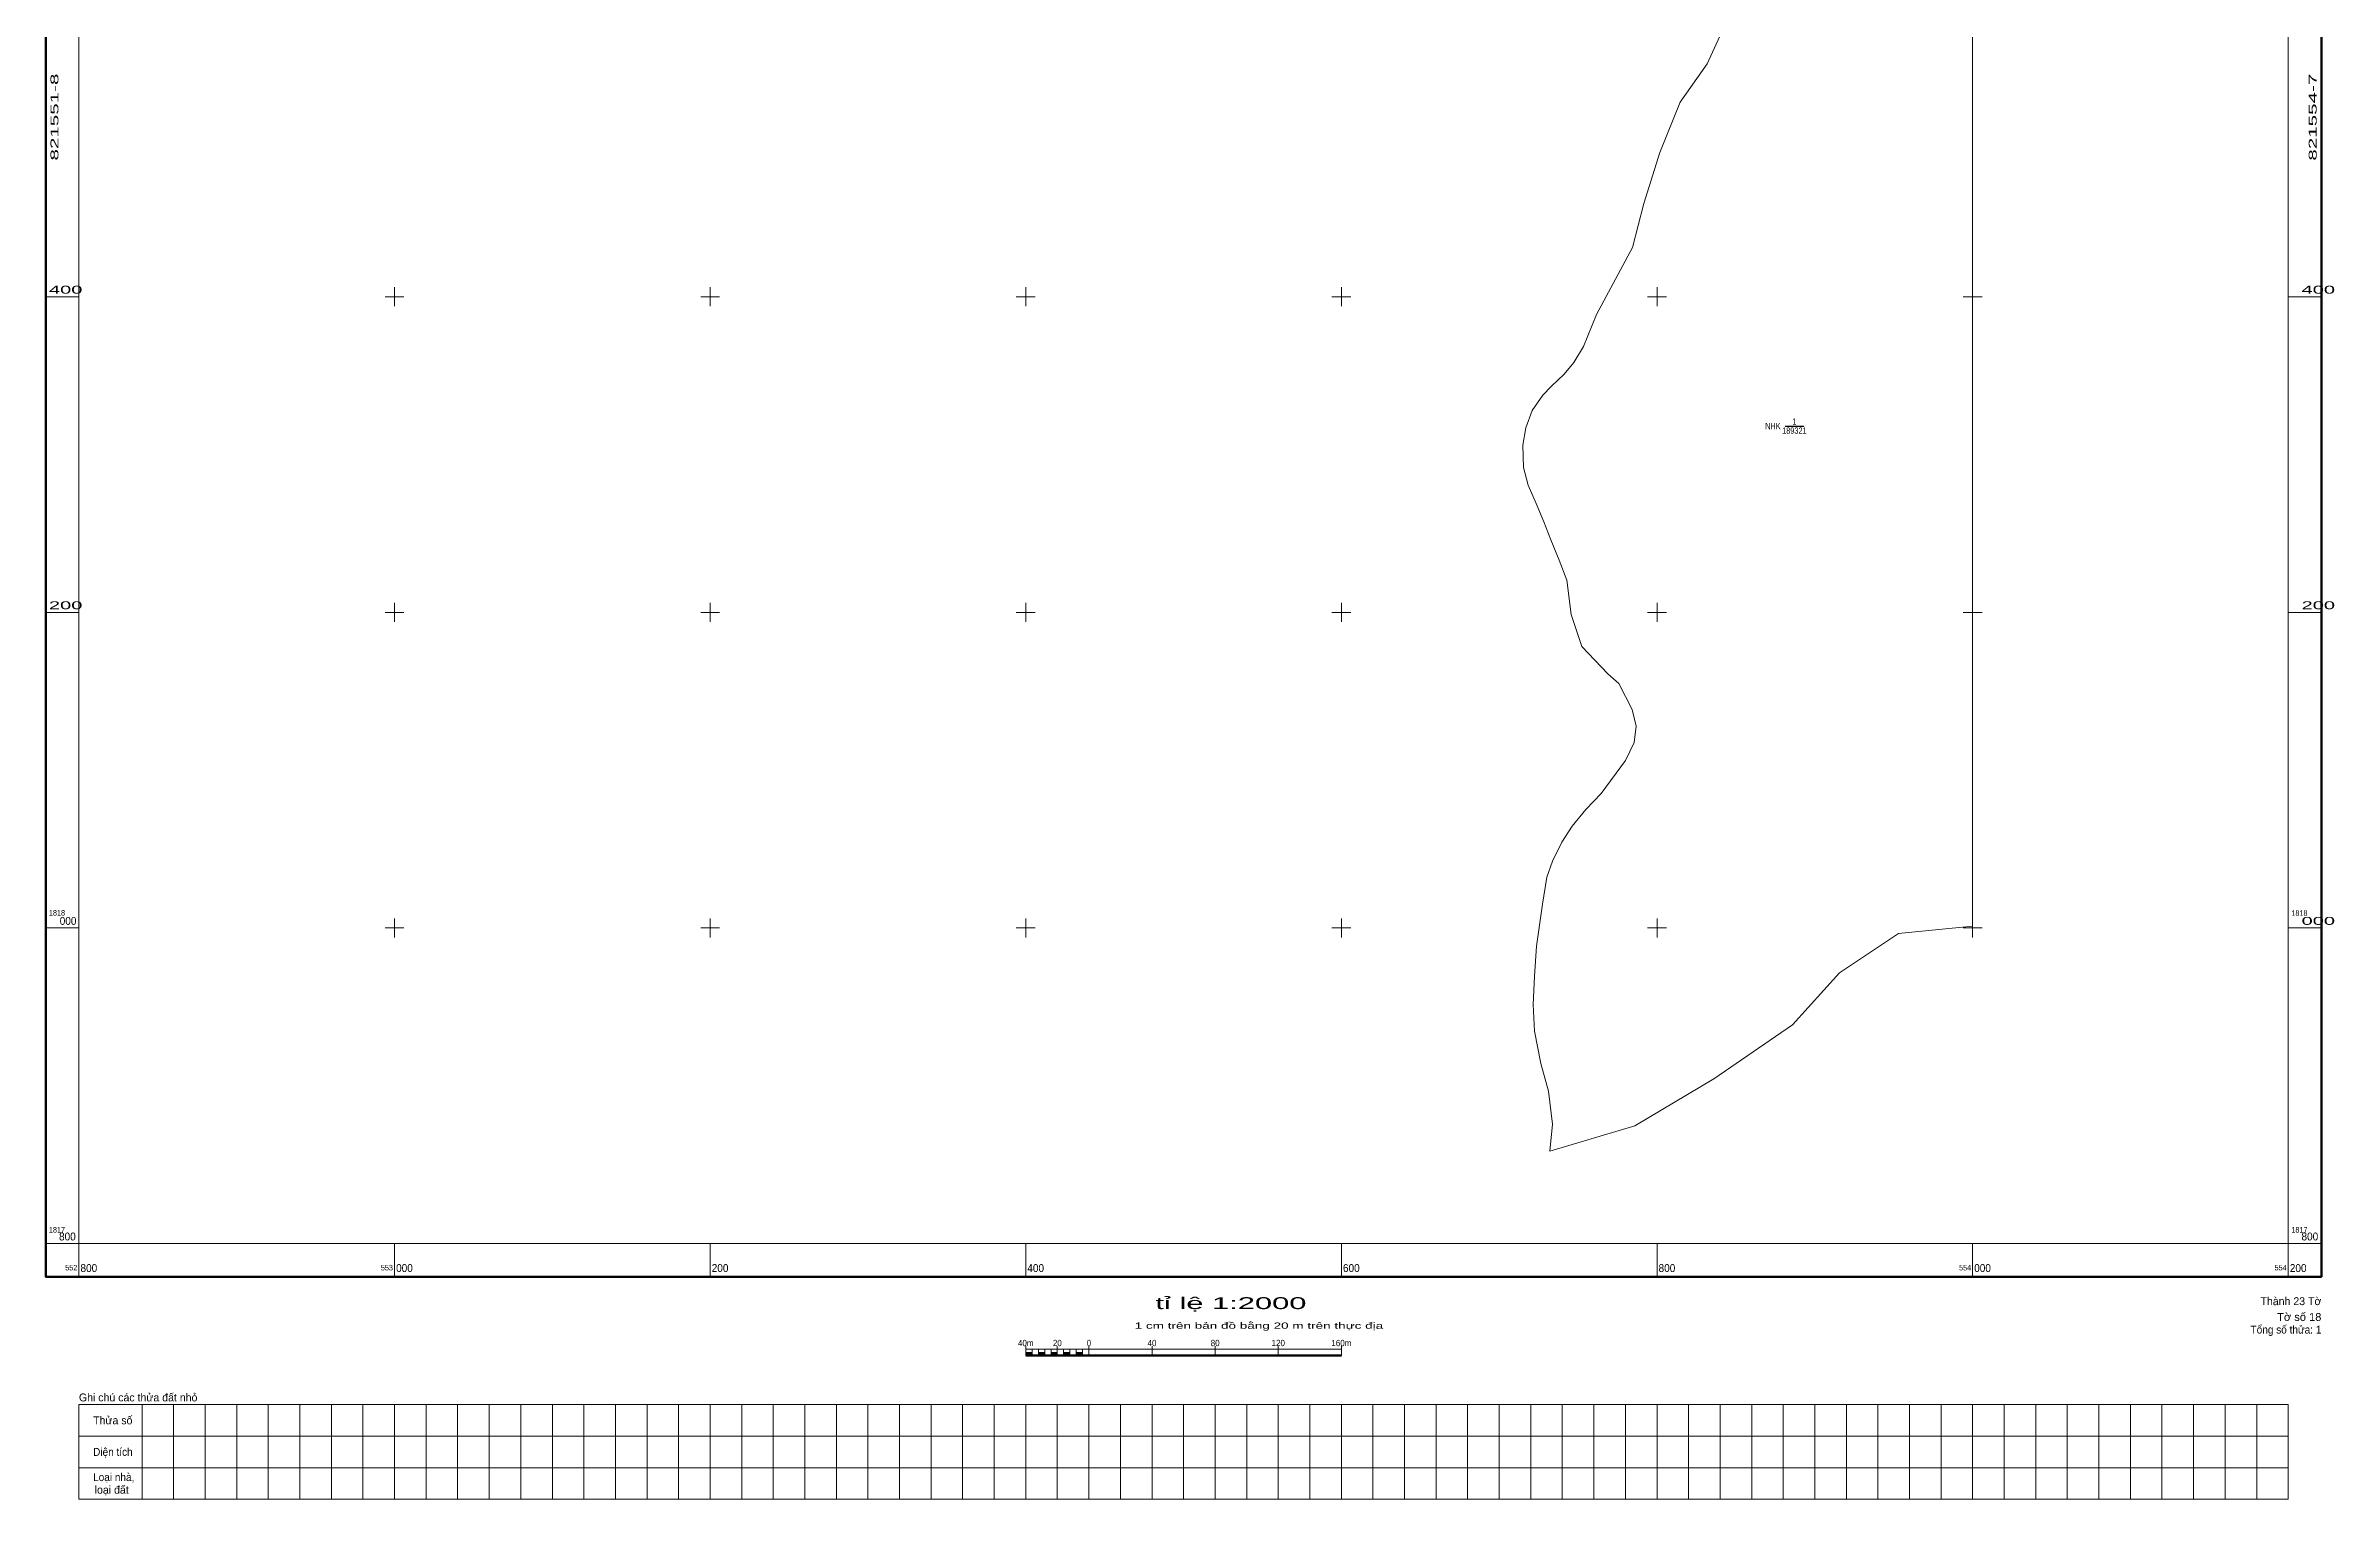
# Model space of a CAD drawing. Header units: metres. Extents: x 552779 to 554238, y 1817638 to 1819457.
# Drawn here: x 552779 to 554229, y 1817638 to 1818559 of the extents above; entities that cross this region are included whole.
import ezdxf
from ezdxf.enums import TextEntityAlignment as Align

# ---------------------------------------------------------------- set-up
doc = ezdxf.new("R2010")
doc.units = ezdxf.units.M
doc.header["$LTSCALE"] = 2
for name, color, linetype, lineweight in [('10', 7, 'Continuous', 13), ('13', 7, 'Continuous', 25), ('63', 7, 'Continuous', 13)]:
    doc.layers.add(name, color=color, linetype=linetype, lineweight=lineweight)

msp = doc.modelspace()

# ---------------------------------------------------------------- hatches: boundary and pattern name
at = {"layer": '63'}
for points in [[(553400, 1817729), (553400, 1817731), (553404, 1817731), (553404, 1817729)], [(553408, 1817729), (553408, 1817731), (553412, 1817731), (553412, 1817729)], [(553416, 1817729), (553416, 1817731), (553420, 1817731), (553420, 1817729)], [(553424, 1817729), (553424, 1817731), (553428, 1817731), (553428, 1817729)], [(553432, 1817729), (553432, 1817731), (553436, 1817731), (553436, 1817729)]]:
    msp.add_hatch(color=256, dxfattribs=at).paths.add_polyline_path(points)

# ---------------------------------------------------------------- linework, layer by layer
at = {"layer": '10'}
msp.add_lwpolyline([(553842.12, 1818570.31), (553831.79, 1818547.55), (553814.76, 1818523.43), (553801.81, 1818491.44), (553791.67, 1818459.22), (553784.57, 1818431.27), (553761.65, 1818388.68), (553753.48, 1818368.41), (553747.35, 1818358.27), (553741.08, 1818350.97), (553733.14, 1818343.28), (553727.71, 1818337.69), (553720.98, 1818327.87), (553716.83, 1818317.01), (553714.99, 1818306.04), (553715.33, 1818291.82), (553718.37, 1818280.57), (553723.43, 1818269.09), (553728.25, 1818257.29), (553732.62, 1818246.01), (553738.05, 1818233.05), (553742.95, 1818220.5), (553745.51, 1818198.74), (553752.47, 1818178.44), (553768.88, 1818161.07), (553775.77, 1818155.01), (553784.17, 1818138.51), (553786.72, 1818127.96), (553785.52, 1818117.53), (553780.14, 1818106.05), (553764.54, 1818085.22), (553754.88, 1818075.1), (553746.31, 1818064.46), (553739.65, 1818054.32), (553733.86, 1818042.32), (553730.28, 1818032.26), (553727.41, 1818015.11), (553723.73, 1817988.56), (553722.34, 1817969.4), (553721.56, 1817951.45), (553722.33, 1817934.61), (553726.34, 1817914.03), (553731.3, 1817896.56), (553733.68, 1817875.61), (553732.13, 1817858.59), (553786.03, 1817874.65), (553835.98, 1817904.33), (553885.93, 1817938.7), (553915.58, 1817971.5), (553953.04, 1817996.5), (554000, 1818001.1), (554000, 1819000)], dxfattribs=at)
at = {"layer": '13'}
msp.add_line((553881.13, 1818318.08), (553892.94, 1818318.08), dxfattribs=at)
at = {"layer": '63'}
for p, q in [((552800, 1818400), (552779, 1818400)), ((552994, 1818400), (553006, 1818400)), ((553000, 1818394), (553000, 1818406)), ((553194, 1818400), (553206, 1818400)), ((553200, 1818394), (553200, 1818406)), ((553394, 1818400), (553406, 1818400)), ((553400, 1818394), (553400, 1818406)), ((553594, 1818400), (553606, 1818400)), ((553600, 1818394), (553600, 1818406)), ((553794, 1818400), (553806, 1818400)), ((553800, 1818394), (553800, 1818406)), ((553994, 1818400), (554006, 1818400)), ((554000, 1818394), (554000, 1818406)), ((554200, 1818400), (554221, 1818400)), ((553000, 1818194), (553000, 1818206)), ((553200, 1818194), (553200, 1818206)), ((553400, 1818194), (553400, 1818206)), ((553600, 1818194), (553600, 1818206)), ((553800, 1818194), (553800, 1818206)), ((554000, 1818194), (554000, 1818206)), ((552800, 1818200), (552779, 1818200)), ((552994, 1818200), (553006, 1818200)), ((553194, 1818200), (553206, 1818200)), ((553394, 1818200), (553406, 1818200)), ((553594, 1818200), (553606, 1818200)), ((553794, 1818200), (553806, 1818200)), ((553994, 1818200), (554006, 1818200)), ((554200, 1818200), (554221, 1818200)), ((553000, 1817994), (553000, 1818006)), ((553200, 1817994), (553200, 1818006)), ((553400, 1817994), (553400, 1818006)), ((553600, 1817994), (553600, 1818006)), ((553800, 1817994), (553800, 1818006)), ((554000, 1817994), (554000, 1818006)), ((552800, 1818000), (552779, 1818000)), ((552994, 1818000), (553006, 1818000)), ((553194, 1818000), (553206, 1818000)), ((553394, 1818000), (553406, 1818000)), ((553594, 1818000), (553606, 1818000)), ((553794, 1818000), (553806, 1818000)), ((553994, 1818000), (554006, 1818000)), ((554200, 1818000), (554221, 1818000)), ((552800, 1817800), (552779, 1817800)), ((552800, 1817800), (552800, 1817779)), ((553000, 1817800), (553000, 1817779)), ((553200, 1817800), (553200, 1817779)), ((553400, 1817800), (553400, 1817779)), ((553600, 1817800), (553600, 1817779)), ((553800, 1817800), (553800, 1817779)), ((554000, 1817800), (554000, 1817779)), ((554200, 1817800), (554200, 1817779)), ((554200, 1817800), (554221, 1817800)), ((553400, 1817729), (553400, 1817735)), ((553400, 1817733), (553600, 1817733)), ((553404, 1817729), (553404, 1817733)), ((553408, 1817729), (553408, 1817733)), ((553412, 1817729), (553412, 1817733)), ((553416, 1817729), (553416, 1817733)), ((553420, 1817729), (553420, 1817735)), ((553420, 1817729), (553420, 1817733)), ((553424, 1817729), (553424, 1817733)), ((553428, 1817729), (553428, 1817733)), ((553432, 1817729), (553432, 1817733)), ((553436, 1817729), (553436, 1817733)), ((553440, 1817729), (553440, 1817735)), ((553480, 1817729), (553480, 1817735)), ((553520, 1817729), (553520, 1817735)), ((553560, 1817729), (553560, 1817735)), ((553600, 1817729), (553600, 1817735)), ((552840, 1817698), (552840, 1817638)), ((552860, 1817698), (552860, 1817638)), ((552880, 1817698), (552880, 1817638)), ((552900, 1817698), (552900, 1817638)), ((552920, 1817698), (552920, 1817638)), ((552940, 1817698), (552940, 1817638)), ((552960, 1817698), (552960, 1817638)), ((552980, 1817698), (552980, 1817638)), ((553000, 1817698), (553000, 1817638)), ((553020, 1817698), (553020, 1817638)), ((553040, 1817698), (553040, 1817638)), ((553060, 1817698), (553060, 1817638)), ((553080, 1817698), (553080, 1817638)), ((553100, 1817698), (553100, 1817638)), ((553120, 1817698), (553120, 1817638)), ((553140, 1817698), (553140, 1817638)), ((553160, 1817698), (553160, 1817638)), ((553180, 1817698), (553180, 1817638)), ((553200, 1817698), (553200, 1817638)), ((553220, 1817698), (553220, 1817638)), ((553240, 1817698), (553240, 1817638)), ((553260, 1817698), (553260, 1817638)), ((553280, 1817698), (553280, 1817638)), ((553300, 1817698), (553300, 1817638)), ((553320, 1817698), (553320, 1817638)), ((553340, 1817698), (553340, 1817638)), ((553360, 1817698), (553360, 1817638)), ((553380, 1817698), (553380, 1817638)), ((553400, 1817698), (553400, 1817638)), ((553420, 1817698), (553420, 1817638)), ((553440, 1817698), (553440, 1817638)), ((553460, 1817698), (553460, 1817638)), ((553480, 1817698), (553480, 1817638)), ((553500, 1817698), (553500, 1817638)), ((553520, 1817698), (553520, 1817638)), ((553540, 1817698), (553540, 1817638)), ((553560, 1817698), (553560, 1817638)), ((553580, 1817698), (553580, 1817638)), ((553600, 1817698), (553600, 1817638)), ((553620, 1817698), (553620, 1817638)), ((553640, 1817698), (553640, 1817638)), ((553660, 1817698), (553660, 1817638)), ((553680, 1817698), (553680, 1817638)), ((553700, 1817698), (553700, 1817638)), ((553720, 1817698), (553720, 1817638)), ((553740, 1817698), (553740, 1817638)), ((553760, 1817698), (553760, 1817638)), ((553780, 1817698), (553780, 1817638)), ((553800, 1817698), (553800, 1817638)), ((553820, 1817698), (553820, 1817638)), ((553840, 1817698), (553840, 1817638)), ((553860, 1817698), (553860, 1817638)), ((553880, 1817698), (553880, 1817638)), ((553900, 1817698), (553900, 1817638)), ((553920, 1817698), (553920, 1817638)), ((553940, 1817698), (553940, 1817638)), ((553960, 1817698), (553960, 1817638)), ((553980, 1817698), (553980, 1817638)), ((554000, 1817698), (554000, 1817638)), ((554020, 1817698), (554020, 1817638)), ((554040, 1817698), (554040, 1817638)), ((554060, 1817698), (554060, 1817638)), ((554080, 1817698), (554080, 1817638)), ((554100, 1817698), (554100, 1817638)), ((554120, 1817698), (554120, 1817638)), ((554140, 1817698), (554140, 1817638)), ((554160, 1817698), (554160, 1817638)), ((554180, 1817698), (554180, 1817638)), ((552800, 1817678), (554200, 1817678)), ((552800, 1817658), (554200, 1817658))]:
    msp.add_line(p, q, dxfattribs=at)
at = {"layer": '63', "lineweight": 53}
msp.add_line((553400, 1817729), (553600, 1817729), dxfattribs=at)
at = {"layer": '63', "lineweight": 158}
msp.add_lwpolyline([(552779, 1819221), (554221, 1819221), (554221, 1817779), (552779, 1817779)], close=True, dxfattribs=at)
at = {"layer": '63'}
for points in [[(552800, 1819200), (554200, 1819200), (554200, 1817800), (552800, 1817800)], [(553400, 1817729), (553400, 1817731), (553404, 1817731), (553404, 1817729)], [(553408, 1817729), (553408, 1817731), (553412, 1817731), (553412, 1817729)], [(553416, 1817729), (553416, 1817731), (553420, 1817731), (553420, 1817729)], [(553424, 1817729), (553424, 1817731), (553428, 1817731), (553428, 1817729)], [(553432, 1817729), (553432, 1817731), (553436, 1817731), (553436, 1817729)], [(552800, 1817698), (554200, 1817698), (554200, 1817638), (552800, 1817638)]]:
    msp.add_lwpolyline(points, close=True, dxfattribs=at)

# ---------------------------------------------------------------- texts
at = {"layer": '13'}
for s, width, p in [('1', 0.7, (553887.04, 1818318.97)), ('189321', 0.8, (553887.05, 1818313.19))]:
    msp.add_text(s, height=4, dxfattribs=dict(at, width=width)).set_placement(p, align=Align.CENTER)
at = {"layer": '13', "width": 0.8}
msp.add_text('NHK ', height=4, dxfattribs=at).set_placement((553879.65, 1818316.08), align=Align.RIGHT)
at = {"layer": '63', "width": 1.95}
for s, p in [('821551-8', (552787, 1818513.9)), ('821554-7', (554218, 1818513.81))]:
    msp.add_text(s, height=5, rotation=90, dxfattribs=at).set_placement(p, align=Align.CENTER)
at = {"layer": '63'}
for s, height, width, p in [('400', 5, 1.9, (552781, 1818402)), ('200', 5, 1.9, (552781, 1818202)), ('1818', 3.5, 0.95, (552781, 1818007.89)), ('000', 5, 0.95, (552787.84, 1818002)), ('1818', 3.5, 0.95, (554202, 1818007.73)), ('1817', 3.5, 0.95, (552781, 1817807)), ('1817', 3.5, 0.95, (554202, 1817807)), ('800', 5, 0.95, (552801, 1817782)), ('000', 5, 0.95, (553001, 1817782)), ('200', 5, 0.95, (553201, 1817782)), ('400', 5, 0.95, (553401, 1817782)), ('600', 5, 0.95, (553601, 1817782)), ('800', 5, 0.95, (553801, 1817782)), ('000', 5, 0.95, (554001, 1817782)), ('200', 5, 0.95, (554201, 1817782)), ('Diện tích', 5, 0.95, (552809, 1817665.5)), ('Loại nhà,', 5, 0.95, (552809, 1817649.5))]:
    msp.add_text(s, height=height, dxfattribs=dict(at, width=width)).set_placement(p)
for s, height, width, p in [('400', 5, 1.9, (554229.64, 1818402)), ('200', 5, 1.9, (554229.64, 1818202)), ('000', 5, 1.9, (554229.64, 1818002)), ('800', 5, 0.95, (552798, 1817802)), ('800', 5, 0.95, (554219, 1817802)), ('552', 3.5, 0.95, (552799, 1817783)), ('553', 3.5, 0.95, (552998.99, 1817783)), ('554', 3.5, 0.95, (553999.07, 1817783)), ('554', 3.5, 0.95, (554199, 1817783)), ('Tờ số 18', 5, 1.05, (554221, 1817751)), ('Tổng số thửa: 1', 5, 0.95, (554221, 1817743))]:
    msp.add_text(s, height=height, dxfattribs=dict(at, width=width)).set_placement(p, align=Align.RIGHT)
for s, height, width, p in [('tỉ lệ 1:2000', 7.5, 1.95, (553530.01, 1817758.5)), ('1 cm trên bản đồ bằng 20 m trên thực địa', 4, 1.6, (553547.75, 1817746)), ('40m', 4, 0.95, (553400, 1817735)), ('20', 4, 0.95, (553420, 1817735)), ('0', 4, 0.9, (553440, 1817735)), ('40', 4, 0.95, (553480, 1817735)), ('80', 4, 0.95, (553520, 1817735)), ('120', 4, 0.95, (553559.99, 1817735)), ('160m', 4, 0.95, (553600.01, 1817735))]:
    msp.add_text(s, height=height, dxfattribs=dict(at, width=width)).set_placement(p, align=Align.CENTER)
msp.add_text('Thành 23 Tờ', height=5, dxfattribs=at).set_placement((554221, 1817761), align=Align.RIGHT)
for s, p in [('Ghi chú các thửa đất nhỏ', (552800, 1817700)), ('Thửa số', (552809, 1817685.5)), ('loại đất', (552810, 1817641.5))]:
    msp.add_text(s, height=5, dxfattribs=at).set_placement(p)

doc.saveas('drawing.dxf')
